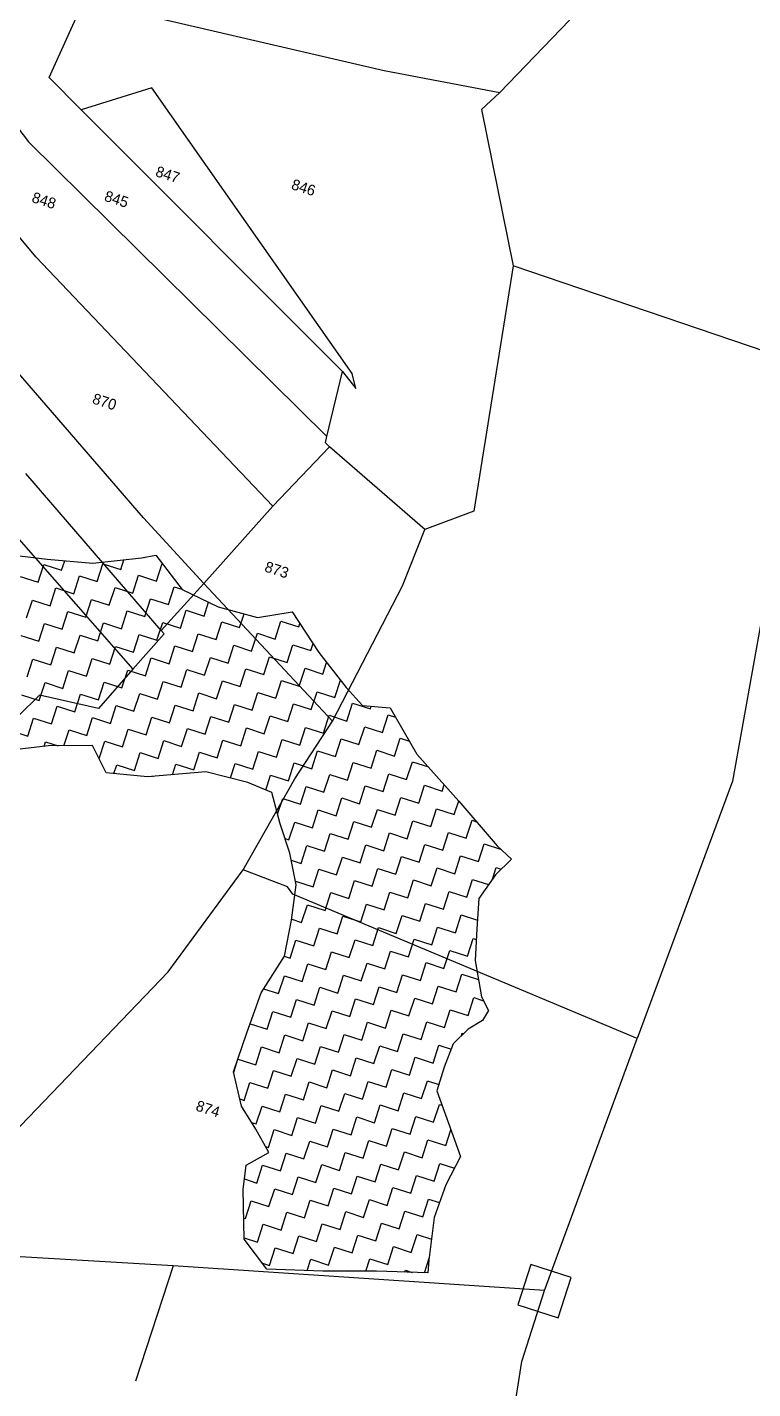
# Model space of a CAD drawing. Header units: metres. Extents: x 313073 to 315646, y 1903695 to 1906857.
# Drawn here: x 314440 to 314728, y 1905257 to 1905798 of the extents above; entities that cross this region are included whole.
import ezdxf

# ---------------------------------------------------------------- set-up
doc = ezdxf.new("R2010")
doc.units = ezdxf.units.M
for name, color, linetype in [('POLY_HATCH', 12, 'Continuous'), ('POLY_PARCEL', 6, 'Continuous'), ('SYM_STONE', 1, 'Continuous'), ('TEXT_PARCEL', 7, 'Continuous')]:
    doc.layers.add(name, color=color, linetype=linetype)
doc.styles.add('TEXT_MAP', font='')
doc.styles.get('TEXT_MAP').set_extended_font_data('Kruti Dev 050')

msp = doc.modelspace()

# ---------------------------------------------------------------- linework, layer by layer
at = {"layer": 'POLY_HATCH'}
for p, q in [((314428.69, 1905588.8), (314447.45, 1905586.58)), ((314447.45, 1905586.58), (314465.6, 1905584.96)), ((314465.6, 1905584.96), (314484.99, 1905587.17)), ((314484.99, 1905587.17), (314490.66, 1905588.17)), ((314490.66, 1905588.17), (314501.1, 1905574.52)), ((314501.1, 1905574.52), (314515.35, 1905567.71)), ((314515.35, 1905567.71), (314531.04, 1905563.46)), ((314531.04, 1905563.46), (314544.77, 1905565.68)), ((314544.77, 1905565.68), (314555.42, 1905549.55)), ((314555.42, 1905549.55), (314566.16, 1905535.6)), ((314566.16, 1905535.6), (314572.64, 1905528.47)), ((314572.64, 1905528.47), (314583.74, 1905527.51)), ((314583.74, 1905527.51), (314594.29, 1905509.2)), ((314447.97, 1905512.42), (314426.89, 1905509.95)), ((314465.49, 1905512.62), (314447.97, 1905512.42)), ((314470.98, 1905501.78), (314465.49, 1905512.62)), ((314594.29, 1905509.2), (314610.97, 1905490.51)), ((314487.31, 1905500.14), (314470.98, 1905501.78)), ((314510.46, 1905502.15), (314487.31, 1905500.14)), ((314527.18, 1905497.97), (314510.46, 1905502.15)), ((314536.67, 1905493.9), (314527.18, 1905497.97)), ((314540.05, 1905481.53), (314536.67, 1905493.9)), ((314610.97, 1905490.51), (314626.13, 1905472.72)), ((314543.84, 1905469.82), (314540.05, 1905481.53)), ((314626.13, 1905472.72), (314631.8, 1905467.47)), ((314546.37, 1905457.31), (314543.84, 1905469.82)), ((314631.8, 1905467.47), (314625.45, 1905461.25)), ((314625.45, 1905461.25), (314618.9, 1905451.87)), ((314544.54, 1905443.18), (314546.37, 1905457.31)), ((314618.9, 1905451.87), (314618.14, 1905439.82)), ((314541.68, 1905428.99), (314544.54, 1905443.18)), ((314618.14, 1905439.82), (314617.39, 1905427.16)), ((314532.44, 1905414.43), (314541.68, 1905428.99)), ((314617.39, 1905427.16), (314619.94, 1905412.83)), ((314526.8, 1905398.5), (314532.44, 1905414.43)), ((314619.94, 1905412.83), (314622.7, 1905407.3)), ((314622.7, 1905407.3), (314620.34, 1905403.43)), ((314620.34, 1905403.43), (314614.69, 1905400)), ((314521.52, 1905383.07), (314526.8, 1905398.5)), ((314614.69, 1905400), (314608.65, 1905394.09)), ((314608.65, 1905394.09), (314605.19, 1905384.92)), ((314524.67, 1905369.36), (314521.52, 1905383.07)), ((314605.19, 1905384.92), (314602.22, 1905375.4)), ((314602.22, 1905375.4), (314606.87, 1905362.61)), ((314530.32, 1905360.28), (314524.67, 1905369.36)), ((314535.49, 1905350.95), (314530.32, 1905360.28)), ((314606.87, 1905362.61), (314611.59, 1905349.39)), ((314526.52, 1905345.98), (314535.49, 1905350.95)), ((314611.59, 1905349.39), (314605.85, 1905338.14)), ((314525.31, 1905336.29), (314526.52, 1905345.98)), ((314525.73, 1905316.6), (314525.31, 1905336.29)), ((314605.85, 1905338.14), (314601.15, 1905325.14)), ((314601.15, 1905325.14), (314599.05, 1905308.28)), ((314534.69, 1905304.64), (314525.73, 1905316.6)), ((314556.96, 1905303.91), (314534.69, 1905304.64)), ((314578.25, 1905303.9), (314556.96, 1905303.91)), ((314598.7, 1905303.15), (314578.25, 1905303.9)), ((314599.05, 1905308.28), (314598.7, 1905303.15))]:
    msp.add_line(p, q, dxfattribs=at)
at = {"layer": 'POLY_HATCH', "linetype": 'Continuous'}
for p, q in [((314453.26, 1905582.22), (314454.46, 1905585.95)), ((314476.73, 1905582.46), (314478, 1905586.37)), ((314485.83, 1905587.32), (314486.07, 1905587.24)), ((314486.07, 1905587.24), (314486.12, 1905587.37)), ((314436.85, 1905579.72), (314443.92, 1905577.44)), ((314443.92, 1905577.44), (314446.2, 1905584.5)), ((314446.2, 1905584.5), (314453.26, 1905582.22)), ((314458.05, 1905572.88), (314460.33, 1905579.95)), ((314460.33, 1905579.95), (314467.39, 1905577.67)), ((314467.39, 1905577.67), (314469.67, 1905584.73)), ((314469.67, 1905584.73), (314476.73, 1905582.46)), ((314481.52, 1905573.11), (314483.8, 1905580.18)), ((314483.8, 1905580.18), (314490.86, 1905577.9)), ((314490.86, 1905577.9), (314493.13, 1905584.94)), ((314448.71, 1905568.1), (314450.98, 1905575.16)), ((314450.98, 1905575.16), (314458.05, 1905572.88)), ((314472.18, 1905568.33), (314474.45, 1905575.39)), ((314474.45, 1905575.39), (314481.52, 1905573.11)), ((314495.65, 1905568.56), (314497.93, 1905575.62)), ((314497.93, 1905575.62), (314501.02, 1905574.62)), ((314439.36, 1905563.31), (314441.64, 1905570.37)), ((314441.64, 1905570.37), (314448.71, 1905568.1)), ((314462.83, 1905563.54), (314465.11, 1905570.6)), ((314465.11, 1905570.6), (314472.18, 1905568.33)), ((314486.31, 1905563.77), (314488.58, 1905570.84)), ((314488.58, 1905570.84), (314495.65, 1905568.56)), ((314509.78, 1905564), (314511.56, 1905569.52)), ((314453.49, 1905558.75), (314455.77, 1905565.82)), ((314455.77, 1905565.82), (314462.83, 1905563.54)), ((314476.96, 1905558.98), (314479.24, 1905566.05)), ((314479.24, 1905566.05), (314486.31, 1905563.77)), ((314500.43, 1905559.22), (314502.71, 1905566.28)), ((314502.71, 1905566.28), (314509.78, 1905564)), ((314523.91, 1905559.45), (314525.67, 1905564.91)), ((314444.15, 1905553.97), (314446.43, 1905561.03)), ((314446.43, 1905561.03), (314453.49, 1905558.75)), ((314467.62, 1905554.2), (314469.9, 1905561.26)), ((314469.9, 1905561.26), (314476.96, 1905558.98)), ((314491.09, 1905554.43), (314493.37, 1905561.49)), ((314493.37, 1905561.49), (314500.43, 1905559.22)), ((314514.56, 1905554.66), (314516.84, 1905561.72)), ((314516.84, 1905561.72), (314523.91, 1905559.45)), ((314538.03, 1905554.89), (314540.31, 1905561.96)), ((314540.31, 1905561.96), (314547.38, 1905559.68)), ((314547.38, 1905559.68), (314547.82, 1905561.06)), ((314437.09, 1905556.24), (314444.15, 1905553.97)), ((314458.28, 1905549.41), (314460.56, 1905556.48)), ((314460.56, 1905556.48), (314467.62, 1905554.2)), ((314481.75, 1905549.64), (314484.03, 1905556.71)), ((314484.03, 1905556.71), (314491.09, 1905554.43)), ((314505.22, 1905549.87), (314507.5, 1905556.94)), ((314507.5, 1905556.94), (314514.56, 1905554.66)), ((314528.69, 1905550.1), (314530.97, 1905557.17)), ((314530.97, 1905557.17), (314538.03, 1905554.89)), ((314542.82, 1905545.55), (314545.1, 1905552.61)), ((314545.1, 1905552.61), (314552.16, 1905550.34)), ((314552.16, 1905550.34), (314553.06, 1905553.12)), ((314448.94, 1905544.62), (314451.21, 1905551.69)), ((314451.21, 1905551.69), (314458.28, 1905549.41)), ((314472.41, 1905544.86), (314474.69, 1905551.92)), ((314474.69, 1905551.92), (314481.75, 1905549.64)), ((314486.54, 1905540.3), (314488.81, 1905547.36)), ((314488.81, 1905547.36), (314495.88, 1905545.09)), ((314495.88, 1905545.09), (314498.16, 1905552.15)), ((314498.16, 1905552.15), (314505.22, 1905549.87)), ((314510.01, 1905540.53), (314512.29, 1905547.6)), ((314512.29, 1905547.6), (314519.35, 1905545.32)), ((314519.35, 1905545.32), (314521.63, 1905552.38)), ((314521.63, 1905552.38), (314528.69, 1905550.1)), ((314533.48, 1905540.76), (314535.76, 1905547.83)), ((314535.76, 1905547.83), (314542.82, 1905545.55)), ((314439.59, 1905539.84), (314441.87, 1905546.9)), ((314441.87, 1905546.9), (314448.94, 1905544.62)), ((314453.72, 1905535.28), (314456, 1905542.35)), ((314456, 1905542.35), (314463.07, 1905540.07)), ((314463.07, 1905540.07), (314465.34, 1905547.13)), ((314465.34, 1905547.13), (314472.41, 1905544.86)), ((314477.19, 1905535.51), (314479.47, 1905542.58)), ((314479.47, 1905542.58), (314486.54, 1905540.3)), ((314500.67, 1905535.74), (314502.94, 1905542.81)), ((314502.94, 1905542.81), (314510.01, 1905540.53)), ((314524.14, 1905535.98), (314526.41, 1905543.04)), ((314526.41, 1905543.04), (314533.48, 1905540.76)), ((314547.61, 1905536.21), (314549.89, 1905543.27)), ((314549.89, 1905543.27), (314556.95, 1905540.99)), ((314556.95, 1905540.99), (314558.44, 1905545.62)), ((314444.38, 1905530.5), (314446.66, 1905537.56)), ((314446.66, 1905537.56), (314453.72, 1905535.28)), ((314467.85, 1905530.73), (314470.13, 1905537.79)), ((314470.13, 1905537.79), (314477.19, 1905535.51)), ((314491.32, 1905530.96), (314493.6, 1905538.02)), ((314493.6, 1905538.02), (314500.67, 1905535.74)), ((314514.79, 1905531.19), (314517.07, 1905538.25)), ((314517.07, 1905538.25), (314524.14, 1905535.98)), ((314538.27, 1905531.42), (314540.54, 1905538.48)), ((314540.54, 1905538.48), (314547.61, 1905536.21)), ((314561.74, 1905531.65), (314563.94, 1905538.49)), ((314437.32, 1905532.77), (314444.38, 1905530.5)), ((314458.51, 1905525.94), (314460.79, 1905533)), ((314460.79, 1905533), (314467.85, 1905530.73)), ((314481.98, 1905526.17), (314484.26, 1905533.24)), ((314484.26, 1905533.24), (314491.32, 1905530.96)), ((314505.45, 1905526.4), (314507.73, 1905533.47)), ((314507.73, 1905533.47), (314514.79, 1905531.19)), ((314528.92, 1905526.63), (314531.2, 1905533.7)), ((314531.2, 1905533.7), (314538.27, 1905531.42)), ((314552.39, 1905526.86), (314554.67, 1905533.93)), ((314554.67, 1905533.93), (314561.74, 1905531.65)), ((314449.17, 1905521.15), (314451.45, 1905528.22)), ((314451.45, 1905528.22), (314458.51, 1905525.94)), ((314472.64, 1905521.38), (314474.92, 1905528.45)), ((314474.92, 1905528.45), (314481.98, 1905526.17)), ((314496.11, 1905521.62), (314498.39, 1905528.68)), ((314498.39, 1905528.68), (314505.45, 1905526.4)), ((314519.58, 1905521.85), (314521.86, 1905528.91)), ((314521.86, 1905528.91), (314528.92, 1905526.63)), ((314543.05, 1905522.08), (314545.33, 1905529.14)), ((314545.33, 1905529.14), (314552.39, 1905526.86)), ((314566.52, 1905522.31), (314568.8, 1905529.37)), ((314568.8, 1905529.37), (314575.87, 1905527.1)), ((314575.87, 1905527.1), (314576.21, 1905528.16)), ((314439.83, 1905516.37), (314442.1, 1905523.43)), ((314442.1, 1905523.43), (314449.17, 1905521.15)), ((314463.3, 1905516.6), (314465.57, 1905523.66)), ((314465.57, 1905523.66), (314472.64, 1905521.38)), ((314486.77, 1905516.83), (314489.05, 1905523.89)), ((314489.05, 1905523.89), (314496.11, 1905521.62)), ((314510.24, 1905517.06), (314512.52, 1905524.12)), ((314512.52, 1905524.12), (314519.58, 1905521.85)), ((314533.71, 1905517.29), (314535.99, 1905524.36)), ((314535.99, 1905524.36), (314543.05, 1905522.08)), ((314557.18, 1905517.52), (314559.46, 1905524.59)), ((314559.46, 1905524.59), (314566.52, 1905522.31)), ((314580.65, 1905517.75), (314582.93, 1905524.82)), ((314582.93, 1905524.82), (314585.83, 1905523.88)), ((314432.76, 1905518.64), (314439.83, 1905516.37)), ((314454.17, 1905512.49), (314456.23, 1905518.88)), ((314456.23, 1905518.88), (314463.3, 1905516.6)), ((314477.43, 1905512.04), (314479.7, 1905519.11)), ((314479.7, 1905519.11), (314486.77, 1905516.83)), ((314500.9, 1905512.27), (314503.17, 1905519.34)), ((314503.17, 1905519.34), (314510.24, 1905517.06)), ((314515.03, 1905507.72), (314517.3, 1905514.78)), ((314517.3, 1905514.78), (314524.37, 1905512.5)), ((314524.37, 1905512.5), (314526.65, 1905519.57)), ((314526.65, 1905519.57), (314533.71, 1905517.29)), ((314538.5, 1905507.95), (314540.77, 1905515.01)), ((314540.77, 1905515.01), (314547.84, 1905512.74)), ((314547.84, 1905512.74), (314550.12, 1905519.8)), ((314550.12, 1905519.8), (314557.18, 1905517.52)), ((314561.97, 1905508.18), (314564.25, 1905515.24)), ((314564.25, 1905515.24), (314571.31, 1905512.97)), ((314571.31, 1905512.97), (314573.59, 1905520.03)), ((314573.59, 1905520.03), (314580.65, 1905517.75)), ((314585.44, 1905508.41), (314587.72, 1905515.48)), ((314587.72, 1905515.48), (314591.34, 1905514.31)), ((314446.29, 1905512.23), (314446.89, 1905514.09)), ((314446.89, 1905514.09), (314451.92, 1905512.47)), ((314468.13, 1905507.41), (314470.36, 1905514.32)), ((314470.36, 1905514.32), (314477.43, 1905512.04)), ((314482.21, 1905502.7), (314484.49, 1905509.76)), ((314484.49, 1905509.76), (314491.55, 1905507.49)), ((314491.55, 1905507.49), (314493.83, 1905514.55)), ((314493.83, 1905514.55), (314500.9, 1905512.27)), ((314505.68, 1905502.93), (314507.96, 1905510)), ((314507.96, 1905510), (314515.03, 1905507.72)), ((314529.15, 1905503.16), (314531.43, 1905510.23)), ((314531.43, 1905510.23), (314538.5, 1905507.95)), ((314552.63, 1905503.39), (314554.9, 1905510.46)), ((314554.9, 1905510.46), (314561.97, 1905508.18)), ((314576.1, 1905503.62), (314578.37, 1905510.69)), ((314578.37, 1905510.69), (314585.44, 1905508.41)), ((314474.02, 1905501.47), (314475.15, 1905504.98)), ((314475.15, 1905504.98), (314482.21, 1905502.7)), ((314497.26, 1905501.01), (314498.62, 1905505.21)), ((314498.62, 1905505.21), (314505.68, 1905502.93)), ((314520.24, 1905499.71), (314522.09, 1905505.44)), ((314522.09, 1905505.44), (314529.15, 1905503.16)), ((314543.28, 1905498.61), (314545.56, 1905505.67)), ((314545.56, 1905505.67), (314552.63, 1905503.39)), ((314566.75, 1905498.84), (314569.03, 1905505.9)), ((314569.03, 1905505.9), (314576.1, 1905503.62)), ((314590.23, 1905499.07), (314592.5, 1905506.13)), ((314592.5, 1905506.13), (314598.85, 1905504.09)), ((314489.24, 1905500.31), (314489.28, 1905500.42)), ((314489.28, 1905500.42), (314489.54, 1905500.34)), ((314534.3, 1905494.92), (314536.22, 1905500.88)), ((314536.22, 1905500.88), (314543.28, 1905498.61)), ((314557.41, 1905494.05), (314559.69, 1905501.12)), ((314559.69, 1905501.12), (314566.75, 1905498.84)), ((314580.88, 1905494.28), (314583.16, 1905501.35)), ((314583.16, 1905501.35), (314590.23, 1905499.07)), ((314548.07, 1905489.26), (314550.35, 1905496.33)), ((314550.35, 1905496.33), (314557.41, 1905494.05)), ((314571.54, 1905489.5), (314573.82, 1905496.56)), ((314573.82, 1905496.56), (314580.88, 1905494.28)), ((314595.01, 1905489.73), (314597.29, 1905496.79)), ((314597.29, 1905496.79), (314604.35, 1905494.51)), ((314604.35, 1905494.51), (314605.16, 1905497.02)), ((314539.01, 1905485.34), (314541.01, 1905491.54)), ((314541.01, 1905491.54), (314548.07, 1905489.26)), ((314562.2, 1905484.71), (314564.48, 1905491.77)), ((314564.48, 1905491.77), (314571.54, 1905489.5)), ((314585.67, 1905484.94), (314587.95, 1905492)), ((314587.95, 1905492), (314595.01, 1905489.73)), ((314609.14, 1905485.17), (314610.89, 1905490.6)), ((314552.86, 1905479.92), (314555.13, 1905486.99)), ((314555.13, 1905486.99), (314562.2, 1905484.71)), ((314566.99, 1905475.37), (314569.26, 1905482.43)), ((314569.26, 1905482.43), (314576.33, 1905480.15)), ((314576.33, 1905480.15), (314578.61, 1905487.22)), ((314578.61, 1905487.22), (314585.67, 1905484.94)), ((314590.46, 1905475.6), (314592.73, 1905482.66)), ((314592.73, 1905482.66), (314599.8, 1905480.38)), ((314599.8, 1905480.38), (314602.08, 1905487.45)), ((314602.08, 1905487.45), (314609.14, 1905485.17)), ((314613.93, 1905475.83), (314616.21, 1905482.89)), ((314616.21, 1905482.89), (314617.94, 1905482.34)), ((314543.51, 1905475.14), (314545.79, 1905482.2)), ((314545.79, 1905482.2), (314552.86, 1905479.92)), ((314557.64, 1905470.58), (314559.92, 1905477.64)), ((314559.92, 1905477.64), (314566.99, 1905475.37)), ((314581.11, 1905470.81), (314583.39, 1905477.88)), ((314583.39, 1905477.88), (314590.46, 1905475.6)), ((314604.59, 1905471.04), (314606.86, 1905478.11)), ((314606.86, 1905478.11), (314613.93, 1905475.83)), ((314541.96, 1905475.64), (314543.51, 1905475.14)), ((314548.3, 1905465.79), (314550.58, 1905472.86)), ((314550.58, 1905472.86), (314557.64, 1905470.58)), ((314571.77, 1905466.02), (314574.05, 1905473.09)), ((314574.05, 1905473.09), (314581.11, 1905470.81)), ((314595.24, 1905466.26), (314597.52, 1905473.32)), ((314597.52, 1905473.32), (314604.59, 1905471.04)), ((314618.71, 1905466.49), (314620.99, 1905473.55)), ((314620.99, 1905473.55), (314627.49, 1905471.45)), ((314544.4, 1905467.05), (314548.3, 1905465.79)), ((314562.43, 1905461.24), (314564.71, 1905468.3)), ((314564.71, 1905468.3), (314571.77, 1905466.02)), ((314585.9, 1905461.47), (314588.18, 1905468.53)), ((314588.18, 1905468.53), (314595.24, 1905466.26)), ((314609.37, 1905461.7), (314611.65, 1905468.76)), ((314611.65, 1905468.76), (314618.71, 1905466.49)), ((314553.09, 1905456.45), (314555.37, 1905463.52)), ((314555.37, 1905463.52), (314562.43, 1905461.24)), ((314576.56, 1905456.68), (314578.84, 1905463.75)), ((314578.84, 1905463.75), (314585.9, 1905461.47)), ((314600.03, 1905456.91), (314602.31, 1905463.98)), ((314602.31, 1905463.98), (314609.37, 1905461.7)), ((314624.28, 1905459.57), (314625.78, 1905464.21)), ((314625.78, 1905464.21), (314627.81, 1905463.55)), ((314546.09, 1905458.71), (314553.09, 1905456.45)), ((314567.22, 1905451.9), (314569.49, 1905458.96)), ((314569.49, 1905458.96), (314576.56, 1905456.68)), ((314590.69, 1905452.13), (314592.97, 1905459.19)), ((314592.97, 1905459.19), (314600.03, 1905456.91)), ((314614.16, 1905452.36), (314616.44, 1905459.42)), ((314616.44, 1905459.42), (314622.76, 1905457.38)), ((314557.87, 1905447.11), (314560.15, 1905454.17)), ((314560.15, 1905454.17), (314567.22, 1905451.9)), ((314581.35, 1905447.34), (314583.62, 1905454.4)), ((314583.62, 1905454.4), (314590.69, 1905452.13)), ((314595.47, 1905442.78), (314597.75, 1905449.85)), ((314597.75, 1905449.85), (314604.82, 1905447.57)), ((314604.82, 1905447.57), (314607.09, 1905454.64)), ((314607.09, 1905454.64), (314614.16, 1905452.36)), ((314548.53, 1905442.32), (314550.81, 1905449.39)), ((314550.81, 1905449.39), (314557.87, 1905447.11)), ((314562.66, 1905437.77), (314564.94, 1905444.83)), ((314564.94, 1905444.83), (314572, 1905442.55)), ((314572, 1905442.55), (314574.28, 1905449.62)), ((314574.28, 1905449.62), (314581.35, 1905447.34)), ((314586.13, 1905438), (314588.41, 1905445.06)), ((314588.41, 1905445.06), (314595.47, 1905442.78)), ((314609.6, 1905438.23), (314611.88, 1905445.29)), ((314611.88, 1905445.29), (314618.35, 1905443.21)), ((314544.59, 1905443.59), (314548.53, 1905442.32)), ((314553.32, 1905432.98), (314555.6, 1905440.04)), ((314555.6, 1905440.04), (314562.66, 1905437.77)), ((314576.79, 1905433.21), (314579.07, 1905440.28)), ((314579.07, 1905440.28), (314586.13, 1905438)), ((314600.26, 1905433.44), (314602.54, 1905440.51)), ((314602.54, 1905440.51), (314609.6, 1905438.23)), ((314543.98, 1905428.19), (314546.25, 1905435.26)), ((314546.25, 1905435.26), (314553.32, 1905432.98)), ((314567.45, 1905428.42), (314569.73, 1905435.49)), ((314569.73, 1905435.49), (314576.79, 1905433.21)), ((314590.92, 1905428.66), (314593.2, 1905435.72)), ((314593.2, 1905435.72), (314600.26, 1905433.44)), ((314614.39, 1905428.89), (314616.67, 1905435.95)), ((314616.67, 1905435.95), (314617.89, 1905435.56)), ((314541.65, 1905428.94), (314543.98, 1905428.19)), ((314558.11, 1905423.64), (314560.38, 1905430.7)), ((314560.38, 1905430.7), (314567.45, 1905428.42)), ((314581.58, 1905423.87), (314583.85, 1905430.93)), ((314583.85, 1905430.93), (314590.92, 1905428.66)), ((314605.05, 1905424.1), (314607.33, 1905431.16)), ((314607.33, 1905431.16), (314614.39, 1905428.89)), ((314548.76, 1905418.85), (314551.04, 1905425.92)), ((314551.04, 1905425.92), (314558.11, 1905423.64)), ((314572.23, 1905419.08), (314574.51, 1905426.15)), ((314574.51, 1905426.15), (314581.58, 1905423.87)), ((314595.71, 1905419.31), (314597.98, 1905426.38)), ((314597.98, 1905426.38), (314605.05, 1905424.1)), ((314539.42, 1905414.06), (314541.7, 1905421.13)), ((314541.7, 1905421.13), (314548.76, 1905418.85)), ((314562.89, 1905414.3), (314565.17, 1905421.36)), ((314565.17, 1905421.36), (314572.23, 1905419.08)), ((314586.36, 1905414.53), (314588.64, 1905421.59)), ((314588.64, 1905421.59), (314595.71, 1905419.31)), ((314609.83, 1905414.76), (314612.11, 1905421.82)), ((314612.11, 1905421.82), (314618.72, 1905419.69)), ((314533.44, 1905415.99), (314539.42, 1905414.06)), ((314553.55, 1905409.51), (314555.83, 1905416.57)), ((314555.83, 1905416.57), (314562.89, 1905414.3)), ((314567.68, 1905404.95), (314569.96, 1905412.02)), ((314569.96, 1905412.02), (314577.02, 1905409.74)), ((314577.02, 1905409.74), (314579.3, 1905416.8)), ((314579.3, 1905416.8), (314586.36, 1905414.53)), ((314591.15, 1905405.18), (314593.43, 1905412.25)), ((314593.43, 1905412.25), (314600.49, 1905409.97)), ((314600.49, 1905409.97), (314602.77, 1905417.04)), ((314602.77, 1905417.04), (314609.83, 1905414.76)), ((314614.62, 1905405.42), (314616.9, 1905412.48)), ((314616.9, 1905412.48), (314620.73, 1905411.25)), ((314534.87, 1905399.94), (314537.14, 1905407)), ((314537.14, 1905407), (314544.21, 1905404.72)), ((314544.21, 1905404.72), (314546.49, 1905411.79)), ((314546.49, 1905411.79), (314553.55, 1905409.51)), ((314558.34, 1905400.17), (314560.61, 1905407.23)), ((314560.61, 1905407.23), (314567.68, 1905404.95)), ((314581.81, 1905400.4), (314584.09, 1905407.46)), ((314584.09, 1905407.46), (314591.15, 1905405.18)), ((314605.28, 1905400.63), (314607.56, 1905407.69)), ((314607.56, 1905407.69), (314614.62, 1905405.42)), ((314528.08, 1905402.12), (314534.87, 1905399.94)), ((314548.99, 1905395.38), (314551.27, 1905402.44)), ((314551.27, 1905402.44), (314558.34, 1905400.17)), ((314572.47, 1905395.61), (314574.74, 1905402.68)), ((314574.74, 1905402.68), (314581.81, 1905400.4)), ((314595.94, 1905395.84), (314598.21, 1905402.91)), ((314598.21, 1905402.91), (314605.28, 1905400.63)), ((314539.65, 1905390.59), (314541.93, 1905397.66)), ((314541.93, 1905397.66), (314548.99, 1905395.38)), ((314563.12, 1905390.82), (314565.4, 1905397.89)), ((314565.4, 1905397.89), (314572.47, 1905395.61)), ((314586.59, 1905391.06), (314588.87, 1905398.12)), ((314588.87, 1905398.12), (314595.94, 1905395.84)), ((314612.04, 1905397.41), (314612.34, 1905398.35)), ((314612.34, 1905398.35), (314612.84, 1905398.19)), ((314530.31, 1905385.81), (314532.59, 1905392.87)), ((314532.59, 1905392.87), (314539.65, 1905390.59)), ((314553.78, 1905386.04), (314556.06, 1905393.1)), ((314556.06, 1905393.1), (314563.12, 1905390.82)), ((314577.25, 1905386.27), (314579.53, 1905393.33)), ((314579.53, 1905393.33), (314586.59, 1905391.06)), ((314600.72, 1905386.5), (314603, 1905393.56)), ((314603, 1905393.56), (314607.86, 1905392)), ((314521.57, 1905382.88), (314523.25, 1905388.08)), ((314523.25, 1905388.08), (314530.31, 1905385.81)), ((314544.44, 1905381.25), (314546.72, 1905388.32)), ((314546.72, 1905388.32), (314553.78, 1905386.04)), ((314567.91, 1905381.48), (314570.19, 1905388.55)), ((314570.19, 1905388.55), (314577.25, 1905386.27)), ((314591.38, 1905381.71), (314593.66, 1905388.78)), ((314593.66, 1905388.78), (314600.72, 1905386.5)), ((314535.1, 1905376.46), (314537.37, 1905383.53)), ((314537.37, 1905383.53), (314544.44, 1905381.25)), ((314558.57, 1905376.7), (314560.85, 1905383.76)), ((314560.85, 1905383.76), (314567.91, 1905381.48)), ((314582.04, 1905376.93), (314584.32, 1905383.99)), ((314584.32, 1905383.99), (314591.38, 1905381.71)), ((314525.75, 1905371.68), (314528.03, 1905378.74)), ((314528.03, 1905378.74), (314535.1, 1905376.46)), ((314539.88, 1905367.12), (314542.16, 1905374.19)), ((314542.16, 1905374.19), (314549.23, 1905371.91)), ((314549.23, 1905371.91), (314551.5, 1905378.97)), ((314551.5, 1905378.97), (314558.57, 1905376.7)), ((314563.35, 1905367.35), (314565.63, 1905374.42)), ((314565.63, 1905374.42), (314572.7, 1905372.14)), ((314572.7, 1905372.14), (314574.97, 1905379.2)), ((314574.97, 1905379.2), (314582.04, 1905376.93)), ((314586.83, 1905367.58), (314589.1, 1905374.65)), ((314589.1, 1905374.65), (314596.17, 1905372.37)), ((314596.17, 1905372.37), (314598.45, 1905379.44)), ((314598.45, 1905379.44), (314603.02, 1905377.96)), ((314524.01, 1905372.24), (314525.75, 1905371.68)), ((314530.54, 1905362.34), (314532.82, 1905369.4)), ((314532.82, 1905369.4), (314539.88, 1905367.12)), ((314554.01, 1905362.57), (314556.29, 1905369.63)), ((314556.29, 1905369.63), (314563.35, 1905367.35)), ((314577.48, 1905362.8), (314579.76, 1905369.86)), ((314579.76, 1905369.86), (314586.83, 1905367.58)), ((314600.95, 1905363.03), (314603.23, 1905370.09)), ((314603.23, 1905370.09), (314604.27, 1905369.76)), ((314544.67, 1905357.78), (314546.95, 1905364.84)), ((314546.95, 1905364.84), (314554.01, 1905362.57)), ((314568.14, 1905358.01), (314570.42, 1905365.08)), ((314570.42, 1905365.08), (314577.48, 1905362.8)), ((314591.61, 1905358.24), (314593.89, 1905365.31)), ((314593.89, 1905365.31), (314600.95, 1905363.03)), ((314528.66, 1905362.94), (314530.54, 1905362.34)), ((314535.33, 1905352.99), (314537.61, 1905360.06)), ((314537.61, 1905360.06), (314544.67, 1905357.78)), ((314558.8, 1905353.22), (314561.08, 1905360.29)), ((314561.08, 1905360.29), (314568.14, 1905358.01)), ((314582.27, 1905353.46), (314584.55, 1905360.52)), ((314584.55, 1905360.52), (314591.61, 1905358.24)), ((314605.74, 1905353.69), (314607.79, 1905360.04)), ((314534.15, 1905353.37), (314535.33, 1905352.99)), ((314549.46, 1905348.44), (314551.73, 1905355.5)), ((314551.73, 1905355.5), (314558.8, 1905353.22)), ((314572.93, 1905348.67), (314575.21, 1905355.73)), ((314575.21, 1905355.73), (314582.27, 1905353.46)), ((314596.4, 1905348.9), (314598.68, 1905355.96)), ((314598.68, 1905355.96), (314605.74, 1905353.69)), ((314540.11, 1905343.65), (314542.39, 1905350.72)), ((314542.39, 1905350.72), (314549.46, 1905348.44)), ((314563.59, 1905343.88), (314565.86, 1905350.95)), ((314565.86, 1905350.95), (314572.93, 1905348.67)), ((314587.06, 1905344.11), (314589.33, 1905351.18)), ((314589.33, 1905351.18), (314596.4, 1905348.9)), ((314530.77, 1905338.86), (314533.05, 1905345.93)), ((314533.05, 1905345.93), (314540.11, 1905343.65)), ((314554.24, 1905339.1), (314556.52, 1905346.16)), ((314556.52, 1905346.16), (314563.59, 1905343.88)), ((314577.71, 1905339.33), (314579.99, 1905346.39)), ((314579.99, 1905346.39), (314587.06, 1905344.11)), ((314591.84, 1905334.77), (314594.12, 1905341.84)), ((314594.12, 1905341.84), (314601.19, 1905339.56)), ((314601.19, 1905339.56), (314603.46, 1905346.62)), ((314603.46, 1905346.62), (314609.23, 1905344.76)), ((314525.83, 1905340.46), (314530.77, 1905338.86)), ((314535.56, 1905329.52), (314537.84, 1905336.59)), ((314537.84, 1905336.59), (314544.9, 1905334.31)), ((314544.9, 1905334.31), (314547.18, 1905341.37)), ((314547.18, 1905341.37), (314554.24, 1905339.1)), ((314559.03, 1905329.75), (314561.31, 1905336.82)), ((314561.31, 1905336.82), (314568.37, 1905334.54)), ((314568.37, 1905334.54), (314570.65, 1905341.6)), ((314570.65, 1905341.6), (314577.71, 1905339.33)), ((314582.5, 1905329.98), (314584.78, 1905337.05)), ((314584.78, 1905337.05), (314591.84, 1905334.77)), ((314526.22, 1905324.74), (314528.49, 1905331.8)), ((314528.49, 1905331.8), (314535.56, 1905329.52)), ((314549.69, 1905324.97), (314551.97, 1905332.03)), ((314551.97, 1905332.03), (314559.03, 1905329.75)), ((314573.16, 1905325.2), (314575.44, 1905332.26)), ((314575.44, 1905332.26), (314582.5, 1905329.98)), ((314596.63, 1905325.43), (314598.91, 1905332.49)), ((314598.91, 1905332.49), (314603.3, 1905331.08)), ((314540.35, 1905320.18), (314542.62, 1905327.24)), ((314542.62, 1905327.24), (314549.69, 1905324.97)), ((314563.82, 1905320.41), (314566.09, 1905327.48)), ((314566.09, 1905327.48), (314573.16, 1905325.2)), ((314587.29, 1905320.64), (314589.57, 1905327.71)), ((314589.57, 1905327.71), (314596.63, 1905325.43)), ((314525.55, 1905324.95), (314526.22, 1905324.74)), ((314531, 1905315.39), (314533.28, 1905322.46)), ((314533.28, 1905322.46), (314540.35, 1905320.18)), ((314554.47, 1905315.62), (314556.75, 1905322.69)), ((314556.75, 1905322.69), (314563.82, 1905320.41)), ((314577.95, 1905315.86), (314580.22, 1905322.92)), ((314580.22, 1905322.92), (314587.29, 1905320.64)), ((314525.72, 1905317.1), (314531, 1905315.39)), ((314545.13, 1905310.84), (314547.41, 1905317.9)), ((314547.41, 1905317.9), (314554.47, 1905315.62)), ((314568.6, 1905311.07), (314570.88, 1905318.13)), ((314570.88, 1905318.13), (314577.95, 1905315.86)), ((314592.07, 1905311.3), (314594.35, 1905318.36)), ((314594.35, 1905318.36), (314600.07, 1905316.52)), ((314535.79, 1905306.05), (314538.07, 1905313.12)), ((314538.07, 1905313.12), (314545.13, 1905310.84)), ((314559.26, 1905306.28), (314561.54, 1905313.35)), ((314561.54, 1905313.35), (314568.6, 1905311.07)), ((314582.73, 1905306.51), (314585.01, 1905313.58)), ((314585.01, 1905313.58), (314592.07, 1905311.3)), ((314532.94, 1905306.97), (314535.79, 1905306.05)), ((314550.76, 1905304.11), (314552.2, 1905308.56)), ((314552.2, 1905308.56), (314559.26, 1905306.28)), ((314566.29, 1905303.9), (314566.33, 1905304)), ((314566.33, 1905304), (314566.64, 1905303.9)), ((314574.09, 1905303.9), (314575.67, 1905308.79)), ((314575.67, 1905308.79), (314582.73, 1905306.51)), ((314589.55, 1905303.48), (314589.8, 1905304.24)), ((314589.8, 1905304.24), (314592.46, 1905303.38)), ((314597.26, 1905303.2), (314599.14, 1905309.02))]:
    msp.add_line(p, q, dxfattribs=at)
at = {"layer": 'POLY_PARCEL'}
for p, q in [((314448.29, 1905777.84), (314462.1, 1905808.33)), ((314462.1, 1905808.33), (314581.37, 1905780.69)), ((314400.68, 1905803.74), (314440.05, 1905752.36)), ((314658.29, 1905804.21), (314627.21, 1905771.93)), ((314581.37, 1905780.69), (314627.21, 1905771.93)), ((314461.05, 1905765.06), (314448.29, 1905777.84)), ((314489.01, 1905773.74), (314461.05, 1905765.06)), ((314568.63, 1905660.33), (314489.01, 1905773.74)), ((314627.21, 1905771.93), (314619.97, 1905765.12)), ((314564.82, 1905661.17), (314461.05, 1905765.06)), ((314619.97, 1905765.12), (314632.49, 1905703.13)), ((314440.05, 1905752.36), (314558.58, 1905635.25)), ((314442.95, 1905706.7), (314429.95, 1905722.46)), ((314537.14, 1905607.61), (314442.95, 1905706.7)), ((314632.49, 1905703.13), (314616.92, 1905605.66)), ((314754.71, 1905661.46), (314632.49, 1905703.13)), ((314485.7, 1905603.03), (314413.43, 1905686.65)), ((314558.58, 1905635.25), (314564.82, 1905661.17)), ((314564.82, 1905661.17), (314570.12, 1905654.41)), ((314570.12, 1905654.41), (314568.63, 1905660.33)), ((314557.97, 1905632.74), (314558.58, 1905635.25)), ((314537.14, 1905607.61), (314559.66, 1905631.27)), ((314559.66, 1905631.27), (314557.97, 1905632.74)), ((314597.41, 1905598.41), (314559.66, 1905631.27)), ((314492.8, 1905558.3), (314439.05, 1905620.67)), ((314509.76, 1905576.9), (314537.14, 1905607.61)), ((314426.57, 1905605.46), (314481.53, 1905542.89)), ((314509.76, 1905576.9), (314485.7, 1905603.03)), ((314616.92, 1905605.66), (314597.41, 1905598.41)), ((314588.57, 1905575.97), (314597.41, 1905598.41)), ((314509.76, 1905576.9), (314492.8, 1905558.3)), ((314560.76, 1905522.32), (314509.76, 1905576.9)), ((314560.76, 1905522.32), (314588.57, 1905575.97)), ((314733.07, 1905573.71), (314719.57, 1905498.41)), ((314493.96, 1905556.95), (314492.8, 1905558.3)), ((314481.53, 1905542.89), (314493.96, 1905556.95)), ((314481.53, 1905542.89), (314467.92, 1905527.24)), ((314444.45, 1905532.55), (314425.74, 1905514.22)), ((314467.92, 1905527.24), (314444.45, 1905532.55)), ((314545.89, 1905499.32), (314560.76, 1905522.32)), ((314525.32, 1905463.25), (314545.89, 1905499.32)), ((314719.57, 1905498.41), (314681.79, 1905396.19)), ((314495.49, 1905422.77), (314525.32, 1905463.25)), ((314542.92, 1905456.42), (314525.32, 1905463.25)), ((314545.1, 1905453.51), (314542.92, 1905456.42)), ((314681.79, 1905396.19), (314545.1, 1905453.51)), ((314393.13, 1905315.96), (314495.49, 1905422.77)), ((314645.01, 1905296.14), (314681.79, 1905396.19)), ((314497.53, 1905306.03), (314389.53, 1905312.22)), ((314497.53, 1905306.03), (314482.63, 1905260.1)), ((314645.01, 1905296.14), (314497.53, 1905306.03)), ((314636.01, 1905267.91), (314645.01, 1905296.14)), ((314628.03, 1905217.83), (314636.01, 1905267.91))]:
    msp.add_line(p, q, dxfattribs=at)
at = {"layer": 'SYM_STONE'}
for p, q in [((314639.49, 1905306.47), (314634.38, 1905290.44)), ((314655.52, 1905301.36), (314639.49, 1905306.47)), ((314650.41, 1905285.33), (314655.52, 1905301.36)), ((314634.38, 1905290.44), (314650.41, 1905285.33))]:
    msp.add_line(p, q, dxfattribs=at)

# ---------------------------------------------------------------- texts
at = {"layer": 'TEXT_PARCEL', "style": 'TEXT_MAP'}
for s, p in [('847', (314490.18, 1905738.78)), ('846', (314544.12, 1905733.64)), ('848', (314441.07, 1905728.49)), ('845', (314469.86, 1905729.01)), ('870', (314465.09, 1905648.56)), ('873', (314533.49, 1905581.82)), ('874', (314506.17, 1905367.75))]:
    msp.add_text(s, height=4.275, rotation=342.1293, dxfattribs=at).set_placement(p)

doc.saveas('drawing.dxf')
